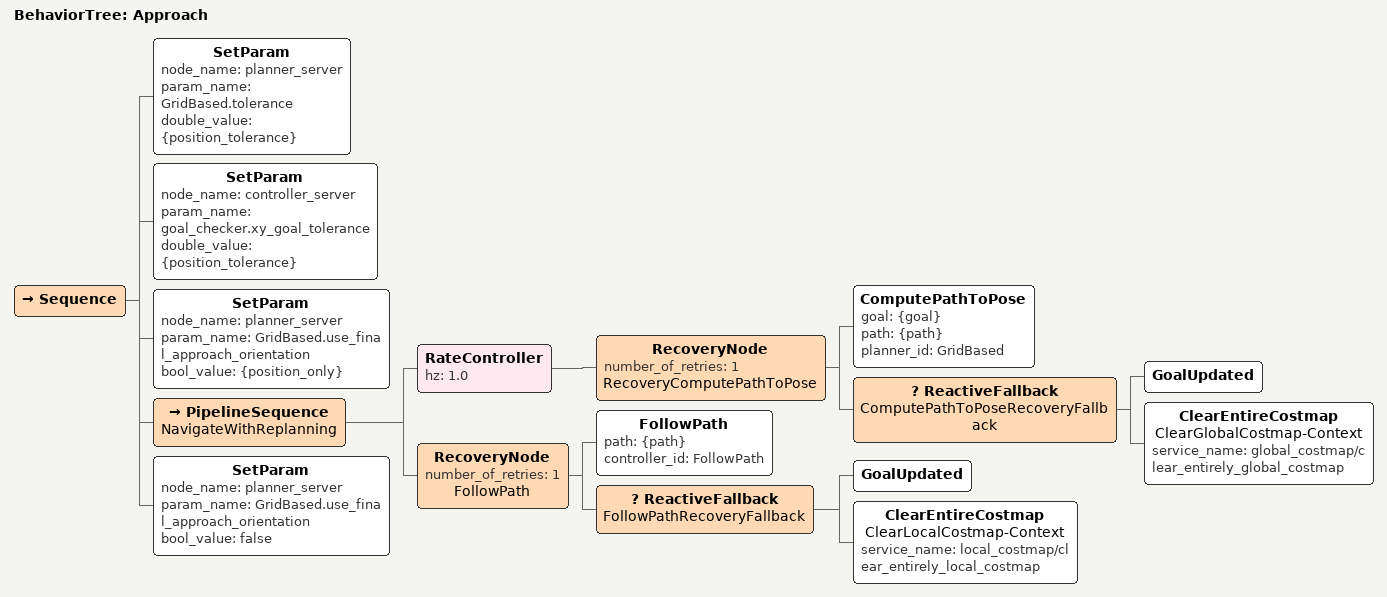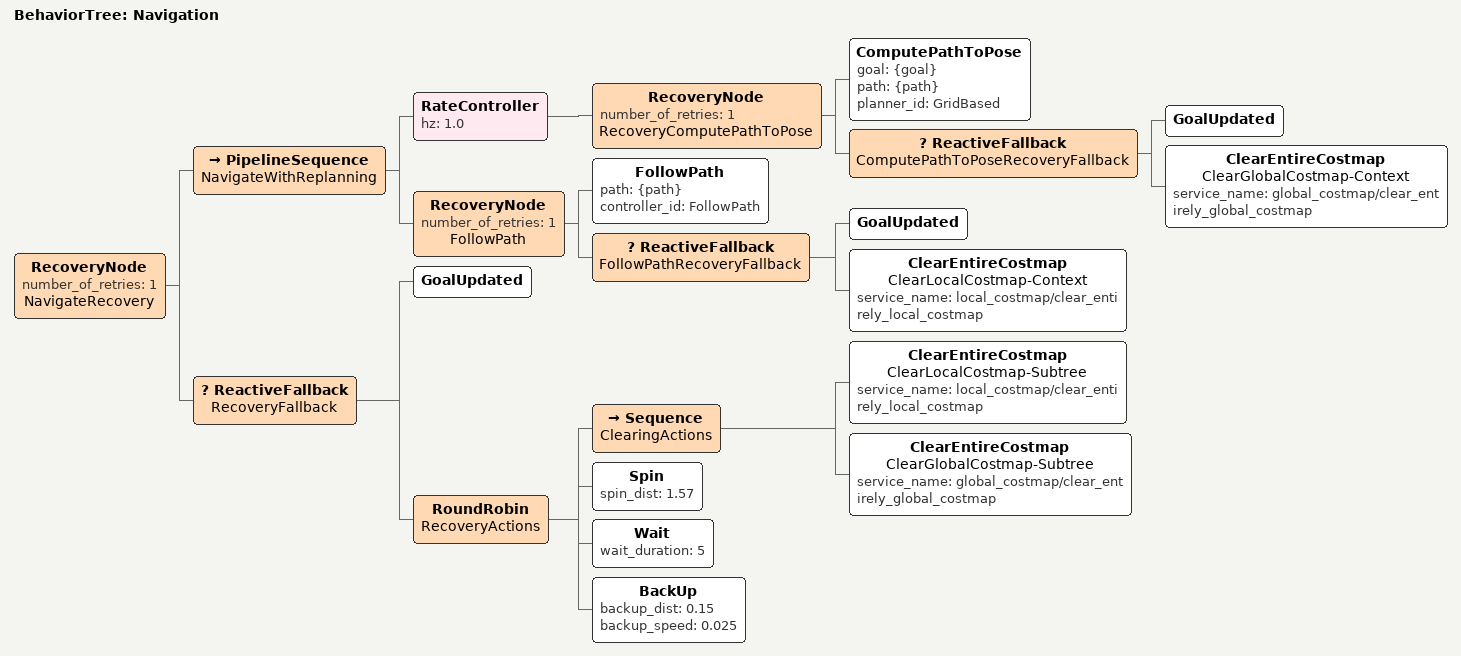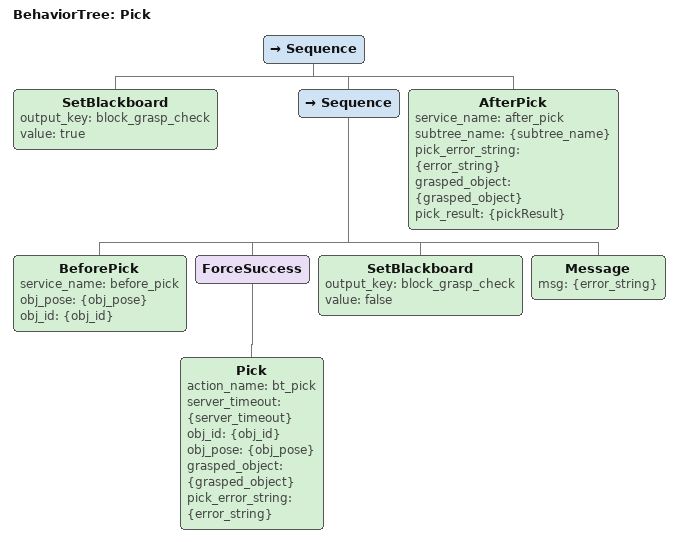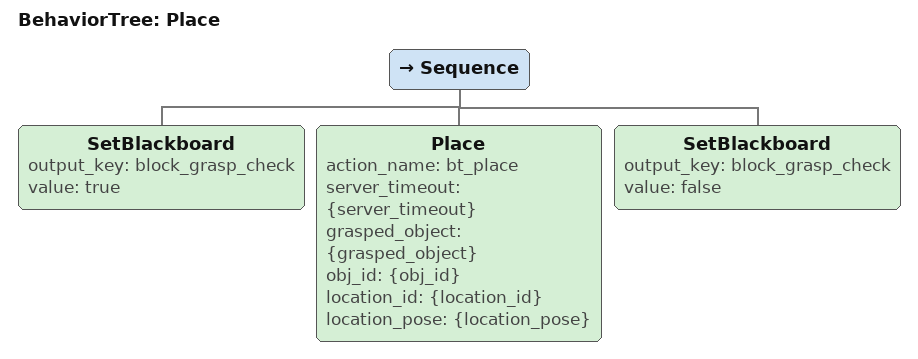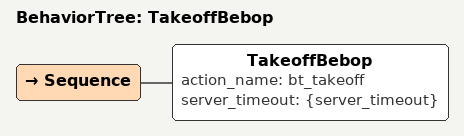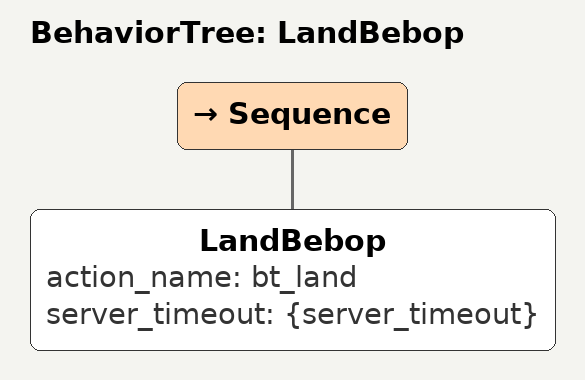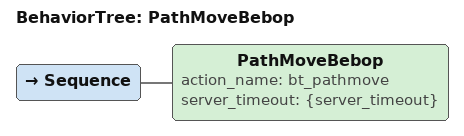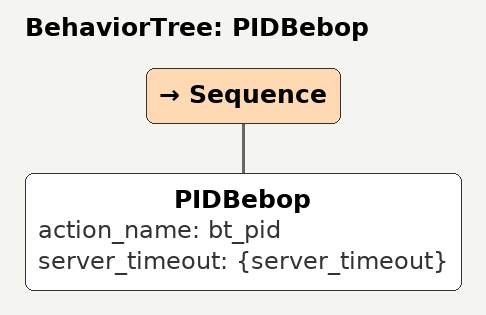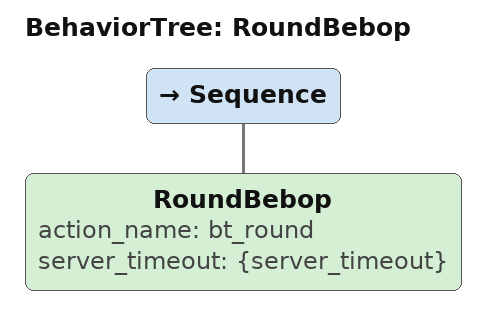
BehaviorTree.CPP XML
<root main_tree_to_execute="MainTree">

  <BehaviorTree ID="Approach">
    <Sequence>
      <SetParam node_name="planner_server" param_name="GridBased.tolerance" double_value="{position_tolerance}"/>
      <SetParam node_name="controller_server" param_name="goal_checker.xy_goal_tolerance" double_value="{position_tolerance}"/>
      <SetParam node_name="planner_server" param_name="GridBased.use_final_approach_orientation" bool_value="{position_only}"/>
      <PipelineSequence name="NavigateWithReplanning">
        <RateController hz="1.0">
          <RecoveryNode number_of_retries="1" name="RecoveryComputePathToPose">
            <ComputePathToPose goal="{goal}" path="{path}" planner_id="GridBased"/>
            <ReactiveFallback name="ComputePathToPoseRecoveryFallback">
              <GoalUpdated/>
              <ClearEntireCostmap name="ClearGlobalCostmap-Context" service_name="global_costmap/clear_entirely_global_costmap"/>
            </ReactiveFallback>
          </RecoveryNode>
        </RateController>
        <RecoveryNode number_of_retries="1" name="FollowPath">
          <FollowPath path="{path}" controller_id="FollowPath"/>
          <ReactiveFallback name="FollowPathRecoveryFallback">
            <GoalUpdated/>
            <ClearEntireCostmap name="ClearLocalCostmap-Context" service_name="local_costmap/clear_entirely_local_costmap"/>
          </ReactiveFallback>
        </RecoveryNode>
      </PipelineSequence>
      <SetParam node_name="planner_server" param_name="GridBased.use_final_approach_orientation" bool_value="false"/>
    </Sequence>
  </BehaviorTree>

  <BehaviorTree ID="Navigation">
    <RecoveryNode number_of_retries="1" name="NavigateRecovery">
      <PipelineSequence name="NavigateWithReplanning">
        <RateController hz="1.0">
          <RecoveryNode number_of_retries="1" name="RecoveryComputePathToPose">
            <ComputePathToPose goal="{goal}" path="{path}" planner_id="GridBased"/>
            <ReactiveFallback name="ComputePathToPoseRecoveryFallback">
              <GoalUpdated/>
              <ClearEntireCostmap name="ClearGlobalCostmap-Context" service_name="global_costmap/clear_entirely_global_costmap"/>
            </ReactiveFallback>
          </RecoveryNode>
        </RateController>
        <RecoveryNode number_of_retries="1" name="FollowPath">
          <FollowPath path="{path}" controller_id="FollowPath"/>
          <ReactiveFallback name="FollowPathRecoveryFallback">
            <GoalUpdated/>
            <ClearEntireCostmap name="ClearLocalCostmap-Context" service_name="local_costmap/clear_entirely_local_costmap"/>
          </ReactiveFallback>
        </RecoveryNode>
      </PipelineSequence>
      <ReactiveFallback name="RecoveryFallback">
        <GoalUpdated/>
        <RoundRobin name="RecoveryActions">
          <Sequence name="ClearingActions">
            <ClearEntireCostmap name="ClearLocalCostmap-Subtree" service_name="local_costmap/clear_entirely_local_costmap"/>
            <ClearEntireCostmap name="ClearGlobalCostmap-Subtree" service_name="global_costmap/clear_entirely_global_costmap"/>
          </Sequence>
          <Spin spin_dist="1.57"/>
          <Wait wait_duration="5"/>
          <BackUp backup_dist="0.15" backup_speed="0.025"/>
        </RoundRobin>
      </ReactiveFallback>
    </RecoveryNode>
  </BehaviorTree>

  <BehaviorTree ID="Pick">
    <Sequence>
      <SetBlackboard output_key="block_grasp_check" value="true" />
      <Sequence>
        <BeforePick service_name="before_pick" obj_pose="{obj_pose}" obj_id="{obj_id}"/>
        <ForceSuccess>
          <Pick action_name="bt_pick" server_timeout="{server_timeout}" obj_id="{obj_id}" obj_pose="{obj_pose}" grasped_object="{grasped_object}" pick_error_string="{error_string}"/>
        </ForceSuccess>
        <SetBlackboard output_key="block_grasp_check" value="false" />
        <Message msg="{error_string}"/>
      </Sequence>
      <AfterPick service_name="after_pick" subtree_name="{subtree_name}" pick_error_string="{error_string}" grasped_object="{grasped_object}" pick_result="{pickResult}"/>

    </Sequence>
  </BehaviorTree>

  <BehaviorTree ID="Place">
    <Sequence>
      <SetBlackboard output_key="block_grasp_check" value="true" />
      <Place action_name="bt_place" server_timeout="{server_timeout}" grasped_object="{grasped_object}" obj_id="{obj_id}" location_id="{location_id}" location_pose="{location_pose}"/>
      <SetBlackboard output_key="block_grasp_check" value="false" />
    </Sequence>
  </BehaviorTree>

  <BehaviorTree ID="TakeoffBebop">
    <Sequence>
      <TakeoffBebop action_name="bt_takeoff" server_timeout="{server_timeout}"/>
    </Sequence>
  </BehaviorTree>

  <BehaviorTree ID="LandBebop">
    <Sequence>
      <LandBebop action_name="bt_land" server_timeout="{server_timeout}"/>
    </Sequence>
  </BehaviorTree>

  <BehaviorTree ID="PathMoveBebop">
    <Sequence>
      <PathMoveBebop action_name="bt_pathmove" server_timeout="{server_timeout}"/>
    </Sequence>
  </BehaviorTree>

  <BehaviorTree ID="PIDBebop">
    <Sequence>
      <PIDBebop action_name="bt_pid" server_timeout="{server_timeout}"/>
    </Sequence>
  </BehaviorTree>

  <BehaviorTree ID="RoundBebop">
    <Sequence>
      <RoundBebop action_name="bt_round" server_timeout="{server_timeout}"/>
    </Sequence>
  </BehaviorTree>

</root>
